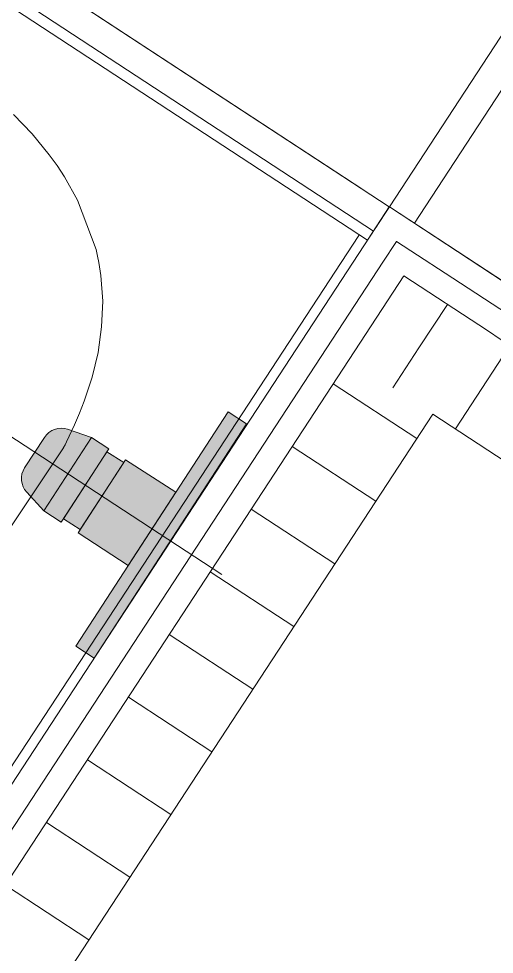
# Model space of a CAD drawing. Header units: metres. Extents: x 2696278.3 to 2696314, y 1245153.2 to 1245192.4.
# Drawn here: x 2696299.2555 to 2696299.4937, y 1245178.0943 to 1245178.5628 of the extents above; entities that cross this region are included whole.
import ezdxf

# ---------------------------------------------------------------- set-up
doc = ezdxf.new("R2010")
doc.units = ezdxf.units.M
doc.set_wipeout_variables(frame=1)
doc.linetypes.add('Strichpunkt 3_1_1mm Achsen', pattern=[5, 3, -1, 0, -1])
doc.linetypes.add('Wipeout_Contour', pattern=[10000, 0, -10000])
for name, color, linetype in [('0_C22_Innenwandkonstruktion.3D', 7, 'Continuous'), ('0_C22_Innenwandkonstruktion.3D Bauteilschraffuren', 7, 'Continuous'), ('0_C22_Innenwandkonstruktion.3D Schichttrennlinien', 7, 'Continuous'), ('0_E33_Sonnenschutz.3D', 7, 'Continuous'), ('0_G11_Feststehende Trennwand.3D', 7, 'Continuous'), ('0_G11_Feststehende Trennwand.3D Bauteilschraffuren', 7, 'Continuous'), ('0_G20_Bodenbelag.3D', 7, 'Continuous'), ('1_R01_Raumstempel.V Kontur', 7, 'Continuous')]:
    doc.layers.add(name, color=color, linetype=linetype)
pattern_1 = [(56.79999856926128, (2696295.289406546, 1245171.756836134), (-0.03137866124196392, 0.02053362166453037), [])]

msp = doc.modelspace()

# ---------------------------------------------------------------- linework, layer by layer
at = {"layer": '0_G20_Bodenbelag.3D', "color": 255, "linetype": 'Wipeout_Contour', "lineweight": 18, "flags": 128}
msp.add_lwpolyline([(2696299.548155933, 1245181.20713333), (2696299.504348564, 1245181.140190862), (2696299.420673997, 1245181.194947771), (2696298.905965579, 1245180.408388701), (2696298.989642009, 1245180.353632377), (2696297.817848856, 1245178.562944841), (2696298.997685992, 1245177.790881024), (2696300.727994105, 1245180.435068834)], close=True, dxfattribs=at)
at = {"layer": '1_R01_Raumstempel.V Kontur', "color": 21, "linetype": 'Continuous', "lineweight": 0, "true_color": 0xffa8a8, "flags": 128}
msp.add_lwpolyline([(2696298.905964592, 1245180.408389496), (2696298.989641279, 1245180.353632835), (2696297.817812055, 1245178.562888457), (2696299.010200872, 1245177.782611655), (2696299.450601384, 1245178.455614144), (2696300.740546629, 1245180.426856993), (2696299.548156374, 1245181.207134004), (2696299.504350428, 1245181.140191505), (2696299.420674609, 1245181.194947429)], close=True, dxfattribs=at)

# ---------------------------------------------------------------- next in the draw order: wipeouts: each hides what was drawn before it
at = {"color": 254, "linetype": 'Wipeout_Contour', "lineweight": 0, "ltscale": 23.18864090476856}
msp.add_wipeout([(2696299.4411753486, 1245178.4686043987), (2696299.4343308127, 1245178.4581448422), (2696299.444790366, 1245178.4513003016)], dxfattribs=at).dxf.layer = '0_C22_Innenwandkonstruktion.3D Bauteilschraffuren'

# ---------------------------------------------------------------- next in the draw order: wipeouts: each hides what was drawn before it
at = {"color": 254, "linetype": 'Wipeout_Contour', "lineweight": 0, "ltscale": 23.15103291082498}
msp.add_wipeout([(2696299.4447903666, 1245178.4513003007), (2696299.4379458306, 1245178.4408407442), (2696299.448405384, 1245178.4339962036)], dxfattribs=at).dxf.layer = '0_C22_Innenwandkonstruktion.3D Bauteilschraffuren'

# ---------------------------------------------------------------- next in the draw order: wipeouts: each hides what was drawn before it
at = {"color": 254, "linetype": 'Wipeout_Contour', "lineweight": 0, "ltscale": 23.04027453908692}
msp.add_wipeout([(2696299.448405384, 1245178.433996204), (2696299.4210272403, 1245178.3921579772), (2696299.4628654555, 1245178.364779815)], dxfattribs=at).dxf.layer = '0_C22_Innenwandkonstruktion.3D Bauteilschraffuren'

# ---------------------------------------------------------------- next in the draw order: hatches: boundary and pattern name
at = {"layer": '0_C22_Innenwandkonstruktion.3D Bauteilschraffuren', "linetype": 'Continuous', "lineweight": 0, "true_color": 0x000000}
h = msp.add_hatch(dxfattribs=at)
h.set_pattern_fill('DÄMMSTOFF__ALLGEMEIN_VER_31', color=18, scale=0.9999999999999999, angle=-33.20000143073872, style=0, pattern_type=2)
h.set_pattern_definition(pattern_1)
h.paths.add_polyline_path([(2696299.448405385, 1245178.433996204), (2696299.42102724, 1245178.392157977), (2696299.462865456, 1245178.364779815)])

# ---------------------------------------------------------------- next in the draw order: wipeouts: each hides what was drawn before it
at = {"color": 254, "linetype": 'Wipeout_Contour', "lineweight": 0, "ltscale": 31.59376341562045}
msp.add_wipeout([(2696299.650366446, 1245178.331713619), (2696299.441175351, 1245178.4686043987), (2696299.469195918, 1245178.4353297919), (2696299.643521901, 1245178.321254059)], dxfattribs=at).dxf.layer = '0_C22_Innenwandkonstruktion.3D Bauteilschraffuren'

# ---------------------------------------------------------------- next in the draw order: wipeouts: each hides what was drawn before it
at = {"color": 254, "linetype": 'Wipeout_Contour', "lineweight": 0, "ltscale": 31.54041770160697}
msp.add_wipeout([(2696299.6366773536, 1245178.3107945027), (2696299.643521899, 1245178.3212540604), (2696299.469195917, 1245178.4353297928), (2696299.497216568, 1245178.4020550884)], dxfattribs=at).dxf.layer = '0_C22_Innenwandkonstruktion.3D Bauteilschraffuren'

# ---------------------------------------------------------------- next in the draw order: wipeouts: each hides what was drawn before it
at = {"color": 254, "linetype": 'Wipeout_Contour', "lineweight": 0, "ltscale": 23.18255906426312}
msp.add_wipeout([(2696299.4411753486, 1245178.468604399), (2696299.444790366, 1245178.4513003014), (2696299.4691959852, 1245178.4353297108)], dxfattribs=at).dxf.layer = '0_C22_Innenwandkonstruktion.3D Bauteilschraffuren'

# ---------------------------------------------------------------- next in the draw order: wipeouts: each hides what was drawn before it
at = {"color": 254, "linetype": 'Wipeout_Contour', "lineweight": 0, "ltscale": 23.92058174580568}
msp.add_wipeout([(2696299.449581541, 1245178.4586219906), (2696299.4411753486, 1245178.4686043987), (2696299.444790366, 1245178.4513003016)], dxfattribs=at).dxf.layer = '0_C22_Innenwandkonstruktion.3D Bauteilschraffuren'

# ---------------------------------------------------------------- next in the draw order: linework, layer by layer
at = {"layer": '0_C22_Innenwandkonstruktion.3D', "color": 7, "linetype": 'Continuous', "lineweight": 13, "flags": 128}
msp.add_lwpolyline([(2696299.441175349, 1245178.468604398), (2696299.434330813, 1245178.458144842)], dxfattribs=at)

# ---------------------------------------------------------------- next in the draw order: wipeouts: each hides what was drawn before it
at = {"color": 254, "linetype": 'Wipeout_Contour', "lineweight": 0, "ltscale": 23.18537215601365}
msp.add_wipeout([(2696299.4495815416, 1245178.4586219902), (2696299.4447903666, 1245178.451300301), (2696299.469195986, 1245178.4353297101)], dxfattribs=at).dxf.layer = '0_C22_Innenwandkonstruktion.3D Bauteilschraffuren'

# ---------------------------------------------------------------- next in the draw order: wipeouts: each hides what was drawn before it
at = {"color": 254, "linetype": 'Wipeout_Contour', "lineweight": 0, "ltscale": 24.18417555350748}
msp.add_wipeout([(2696299.45524992, 1245178.44445576), (2696299.4447903666, 1245178.4513003007), (2696299.448405384, 1245178.4339962036)], dxfattribs=at).dxf.layer = '0_C22_Innenwandkonstruktion.3D Bauteilschraffuren'

# ---------------------------------------------------------------- next in the draw order: linework, layer by layer
at = {"layer": '0_C22_Innenwandkonstruktion.3D Schichttrennlinien', "color": 7, "linetype": 'Continuous', "lineweight": 5}
msp.add_line((2696299.444790367, 1245178.451300301), (2696299.437945831, 1245178.440840744), dxfattribs=at)

# ---------------------------------------------------------------- next in the draw order: wipeouts: each hides what was drawn before it
at = {"color": 254, "linetype": 'Wipeout_Contour', "lineweight": 0, "ltscale": 31.52865007049958}
msp.add_wipeout([(2696299.4552499205, 1245178.4444557605), (2696299.448405384, 1245178.4339962043), (2696299.497216623, 1245178.4020550228), (2696299.469195986, 1245178.4353297101)], dxfattribs=at).dxf.layer = '0_C22_Innenwandkonstruktion.3D Bauteilschraffuren'

# ---------------------------------------------------------------- next in the draw order: linework, layer by layer
at = {"layer": '0_C22_Innenwandkonstruktion.3D Schichttrennlinien', "color": 7, "linetype": 'Continuous', "lineweight": 5}
msp.add_line((2696299.45524992, 1245178.444455761), (2696299.444790367, 1245178.451300301), dxfattribs=at)

# ---------------------------------------------------------------- next in the draw order: wipeouts: each hides what was drawn before it
at = {"color": 254, "linetype": 'Wipeout_Contour', "lineweight": 0, "ltscale": 24.10643012624457}
msp.add_wipeout([(2696299.4902435993, 1245178.406618042), (2696299.448405384, 1245178.433996204), (2696299.4628654555, 1245178.364779815)], dxfattribs=at).dxf.layer = '0_C22_Innenwandkonstruktion.3D Bauteilschraffuren'

# ---------------------------------------------------------------- next in the draw order: hatches: boundary and pattern name
at = {"layer": '0_C22_Innenwandkonstruktion.3D Bauteilschraffuren', "linetype": 'Continuous', "lineweight": 0, "true_color": 0x000000}
h = msp.add_hatch(dxfattribs=at)
h.set_pattern_fill('DÄMMSTOFF__ALLGEMEIN_VER_31', color=18, scale=0.9999999999999999, angle=-33.20000143073872, style=0, pattern_type=2)
h.set_pattern_definition(pattern_1)
h.paths.add_polyline_path([(2696299.490243599, 1245178.406618042), (2696299.448405385, 1245178.433996204), (2696299.462865456, 1245178.364779815)])

# ---------------------------------------------------------------- next in the draw order: linework, layer by layer
at = {"layer": '0_C22_Innenwandkonstruktion.3D Schichttrennlinien', "color": 7, "linetype": 'Continuous', "lineweight": 5}
for p, q in [((2696299.469195986, 1245178.43532971), (2696299.45524992, 1245178.444455761)), ((2696299.448405385, 1245178.433996204), (2696299.42102724, 1245178.392157977))]:
    msp.add_line(p, q, dxfattribs=at)

# ---------------------------------------------------------------- next in the draw order: wipeouts: each hides what was drawn before it
at = {"color": 254, "linetype": 'Wipeout_Contour', "lineweight": 0, "ltscale": 31.41815756811268}
msp.add_wipeout([(2696299.462865455, 1245178.3647798153), (2696299.6092991713, 1245178.2689562712), (2696299.4972166233, 1245178.4020550228), (2696299.4902435993, 1245178.406618042)], dxfattribs=at).dxf.layer = '0_C22_Innenwandkonstruktion.3D Bauteilschraffuren'

# ---------------------------------------------------------------- next in the draw order: hatches: boundary and pattern name
at = {"layer": '0_C22_Innenwandkonstruktion.3D Bauteilschraffuren', "linetype": 'Continuous', "lineweight": 0, "true_color": 0x000000}
h = msp.add_hatch(dxfattribs=at)
h.set_pattern_fill('DÄMMSTOFF__ALLGEMEIN_VER_31', color=18, scale=0.9999999999999999, angle=-33.20000143073872, style=0, pattern_type=2)
h.set_pattern_definition(pattern_1)
h.paths.add_polyline_path([(2696299.462865456, 1245178.364779815), (2696299.609299172, 1245178.268956271), (2696299.497216623, 1245178.402055023), (2696299.4902436, 1245178.406618042)])

# ---------------------------------------------------------------- next in the draw order: linework, layer by layer
at = {"layer": '0_C22_Innenwandkonstruktion.3D', "color": 7, "linetype": 'Continuous', "lineweight": 13}
msp.add_line((2696299.650366445, 1245178.331713618), (2696299.44117537, 1245178.468604429), dxfattribs=at)
at = {"layer": '0_C22_Innenwandkonstruktion.3D', "color": 7, "linetype": 'Continuous', "lineweight": 13, "flags": 128}
msp.add_lwpolyline([(2696299.462865456, 1245178.364779815), (2696299.609299172, 1245178.268956271)], dxfattribs=at)
at = {"layer": '0_C22_Innenwandkonstruktion.3D Schichttrennlinien', "color": 7, "linetype": 'Continuous', "lineweight": 5}
for p, q in [((2696299.4902436, 1245178.406618042), (2696299.448405385, 1245178.433996204)), ((2696299.643521899, 1245178.32125406), (2696299.469195917, 1245178.435329793)), ((2696299.497216623, 1245178.402055023), (2696299.4902436, 1245178.406618042))]:
    msp.add_line(p, q, dxfattribs=at)

# ---------------------------------------------------------------- next in the draw order: wipeouts: each hides what was drawn before it
at = {"color": 254, "linetype": 'Wipeout_Contour', "lineweight": 0, "ltscale": 29.99339105101074}
msp.add_wipeout([(2696299.434330814, 1245178.4581448417), (2696298.9976494103, 1245177.7908251174), (2696299.0081089633, 1245177.7839805773), (2696299.444790367, 1245178.4513003016)], dxfattribs=at).dxf.layer = '0_C22_Innenwandkonstruktion.3D Bauteilschraffuren'

# ---------------------------------------------------------------- next in the draw order: wipeouts: each hides what was drawn before it
at = {"color": 254, "linetype": 'Wipeout_Contour', "lineweight": 0, "ltscale": 29.96696855014278}
msp.add_wipeout([(2696299.43794583, 1245178.4408407444), (2696299.0081089647, 1245177.7839805821), (2696299.0185685214, 1245177.777136046), (2696299.448405384, 1245178.4339962038)], dxfattribs=at).dxf.layer = '0_C22_Innenwandkonstruktion.3D Bauteilschraffuren'

# ---------------------------------------------------------------- next in the draw order: linework, layer by layer
at = {"layer": '0_C22_Innenwandkonstruktion.3D Schichttrennlinien', "color": 7, "linetype": 'Continuous', "lineweight": 5}
msp.add_line((2696299.444790367, 1245178.451300301), (2696299.437945831, 1245178.440840744), dxfattribs=at)

# ---------------------------------------------------------------- next in the draw order: wipeouts: each hides what was drawn before it
at = {"color": 254, "linetype": 'Wipeout_Contour', "lineweight": 0, "ltscale": 29.8641243639781}
msp.add_wipeout([(2696299.42102724, 1245178.3921579772), (2696299.018568522, 1245177.777136046), (2696299.0604067487, 1245177.7497579015), (2696299.462865455, 1245178.3647798148)], dxfattribs=at).dxf.layer = '0_C22_Innenwandkonstruktion.3D Bauteilschraffuren'

# ---------------------------------------------------------------- next in the draw order: hatches: boundary and pattern name
at = {"linetype": 'Continuous', "lineweight": 13}
for points in [[(2696299.284154479, 1245178.248570384), (2696299.293378029, 1245178.242576543), (2696299.369673642, 1245178.359983134), (2696299.360450093, 1245178.365976974)], [(2696299.268391593, 1245178.353155591), (2696299.258478276, 1245178.337900601, 0.3435139906196012), (2696299.259527896, 1245178.32565522), (2696299.268118592, 1245178.316383239), (2696299.291969714, 1245178.353086252), (2696299.280007674, 1245178.357170281, 0.3435139906195936)], [(2696299.276836543, 1245178.310717957), (2696299.300687665, 1245178.34742097), (2696299.291969714, 1245178.353086252), (2696299.268118592, 1245178.316383239)], [(2696299.308107162, 1245178.340486202), (2696299.286311378, 1245178.30694602), (2696299.277926333, 1245178.312394966), (2696299.299722117, 1245178.345935148)], [(2696299.334227847, 1245178.325625185), (2696299.310376725, 1245178.288922173), (2696299.285221589, 1245178.305269011), (2696299.309072711, 1245178.341972024)]]:
    msp.add_hatch(color=255, dxfattribs=at).paths.add_polyline_path(points)
at = {"layer": '0_C22_Innenwandkonstruktion.3D Bauteilschraffuren', "linetype": 'Continuous', "lineweight": 0, "true_color": 0x000000}
h = msp.add_hatch(dxfattribs=at)
h.set_pattern_fill('DÄMMSTOFF__ALLGEMEIN_VER_31', color=18, scale=0.9999999999999999, angle=-33.20000143073872, style=0, pattern_type=2)
h.set_pattern_definition([(146.8000232294151, (2696295.289406546, 1245171.756836134), (0.02053360815912511, 0.03137867007964983), [])])
h.paths.add_polyline_path([(2696299.42102724, 1245178.392157977), (2696299.018568522, 1245177.777136046), (2696299.060406749, 1245177.749757902), (2696299.462865456, 1245178.364779815)])

# ---------------------------------------------------------------- next in the draw order: linework, layer by layer
at = {"layer": '0_C22_Innenwandkonstruktion.3D', "color": 7, "linetype": 'Continuous', "lineweight": 13, "flags": 128}
for points in [[(2696299.434330813, 1245178.458144842), (2696298.997649408, 1245177.790825118)], [(2696299.060406749, 1245177.749757902), (2696299.462865456, 1245178.364779815)]]:
    msp.add_lwpolyline(points, dxfattribs=at)
at = {"layer": '0_C22_Innenwandkonstruktion.3D Schichttrennlinien', "color": 7, "linetype": 'Continuous', "lineweight": 5}
for p, q in [((2696299.437945831, 1245178.440840744), (2696299.008108965, 1245177.783980582)), ((2696299.448405385, 1245178.433996204), (2696299.42102724, 1245178.392157977)), ((2696299.42102724, 1245178.392157977), (2696299.018568522, 1245177.777136046))]:
    msp.add_line(p, q, dxfattribs=at)

# ---------------------------------------------------------------- next in the draw order: wipeouts: each hides what was drawn before it
at = {"color": 254, "linetype": 'Wipeout_Contour', "lineweight": 0, "ltscale": 34.6489282193727}
msp.add_wipeout([(2696299.3438057434, 1245177.534509612), (2696301.08780423, 1245180.1996185055), (2696300.9371866556, 1245180.2981798893), (2696299.193188169, 1245177.6330709958)], dxfattribs=at).dxf.layer = '0_C22_Innenwandkonstruktion.3D Bauteilschraffuren'

# ---------------------------------------------------------------- next in the draw order: linework, layer by layer
at = {"color": 253, "linetype": 'Strichpunkt 3_1_1mm Achsen', "lineweight": 13, "true_color": 0xacacac}
msp.add_line((2696299.230812795, 1245178.367164467), (2696299.357281973, 1245178.284405889), dxfattribs=at)
at = {"color": 7, "linetype": 'Continuous', "lineweight": 13}
for p, q in [((2696299.284154479, 1245178.248570384), (2696299.360450093, 1245178.365976974)), ((2696299.360450093, 1245178.365976974), (2696299.369673642, 1245178.359983134)), ((2696299.291969714, 1245178.353086252), (2696299.280007674, 1245178.357170281)), ((2696299.369673642, 1245178.359983134), (2696299.293378029, 1245178.242576543)), ((2696299.268391593, 1245178.353155591), (2696299.258478276, 1245178.337900601)), ((2696299.291969714, 1245178.353086252), (2696299.268118592, 1245178.316383239)), ((2696299.268118592, 1245178.316383239), (2696299.291969714, 1245178.353086252)), ((2696299.300687665, 1245178.34742097), (2696299.291969714, 1245178.353086252)), ((2696299.276836543, 1245178.310717957), (2696299.300687665, 1245178.34742097)), ((2696299.299722117, 1245178.345935148), (2696299.277926333, 1245178.312394966)), ((2696299.308107162, 1245178.340486202), (2696299.299722117, 1245178.345935148)), ((2696299.285221589, 1245178.305269011), (2696299.309072711, 1245178.341972024)), ((2696299.286311378, 1245178.30694602), (2696299.308107162, 1245178.340486202)), ((2696299.309072711, 1245178.341972024), (2696299.334227847, 1245178.325625185)), ((2696299.259527896, 1245178.32565522), (2696299.268118592, 1245178.316383239)), ((2696299.334227847, 1245178.325625185), (2696299.310376725, 1245178.288922173)), ((2696299.268118592, 1245178.316383239), (2696299.276836543, 1245178.310717957)), ((2696299.277926333, 1245178.312394966), (2696299.286311378, 1245178.30694602)), ((2696299.310376725, 1245178.288922173), (2696299.285221589, 1245178.305269011)), ((2696299.293378029, 1245178.242576543), (2696299.284154479, 1245178.248570384))]:
    msp.add_line(p, q, dxfattribs=at)
for centre, radius, start, end in [((2696299.276776639, 1245178.347706645), 0.01000000000000176, 71.14928382555665, 146.9825381625139), ((2696299.266863321, 1245178.332451655), 0.00999999999999822, 146.9825381625139, 222.8157925305663)]:
    msp.add_arc(centre, radius, start, end, dxfattribs=at)
at = {"layer": '0_C22_Innenwandkonstruktion.3D', "color": 7, "linetype": 'Continuous', "lineweight": 13}
msp.add_line((2696299.650366445, 1245178.331713618), (2696299.44117537, 1245178.468604429), dxfattribs=at)
at = {"layer": '0_C22_Innenwandkonstruktion.3D', "color": 7, "linetype": 'Continuous', "lineweight": 13, "flags": 128}
msp.add_lwpolyline([(2696300.727994683, 1245180.435069718), (2696299.441175349, 1245178.468604398)], dxfattribs=at)
at = {"layer": '0_E33_Sonnenschutz.3D', "color": 7, "linetype": 'Continuous', "lineweight": 13}
for p, q in [((2696299.427959424, 1245178.477222296), (2696298.274525905, 1245179.232008082)), ((2696299.252923118, 1245178.514877471), (2696299.262203652, 1245178.50509601)), ((2696299.262203652, 1245178.50509601), (2696299.270756035, 1245178.494692724)), ((2696299.270756035, 1245178.494692724), (2696299.274725427, 1245178.489229083)), ((2696299.274725427, 1245178.489229083), (2696299.278463199, 1245178.483581164)), ((2696299.278463199, 1245178.483581164), (2696299.28504356, 1245178.471923154)), ((2696299.28504356, 1245178.471923154), (2696299.294254402, 1245178.447173614)), ((2696299.004409557, 1245177.810287592), (2696299.431495184, 1245178.462942803)), ((2696299.294254402, 1245178.447173614), (2696299.295006397, 1245178.443945778)), ((2696299.295006397, 1245178.443945778), (2696299.295659676, 1245178.440717124)), ((2696299.295659676, 1245178.440717124), (2696299.296675231, 1245178.434259961)), ((2696299.296675231, 1245178.434259961), (2696299.297582028, 1245178.421346197)), ((2696299.297582028, 1245178.421346197), (2696299.29706291, 1245178.408433139)), ((2696299.29706291, 1245178.408433139), (2696299.295238056, 1245178.395710487)), ((2696299.295238056, 1245178.395710487), (2696299.292284017, 1245178.383337319)), ((2696299.292284017, 1245178.383337319), (2696299.288343759, 1245178.371269386)), ((2696299.288343759, 1245178.371269386), (2696299.286040762, 1245178.36533844)), ((2696299.286040762, 1245178.36533844), (2696299.283535072, 1245178.359476143)), ((2696299.283535072, 1245178.359476143), (2696299.280848698, 1245178.353700139)), ((2696299.280848698, 1245178.353700139), (2696299.279441931, 1245178.350843623)), ((2696299.278029901, 1245178.347985178), (2696299.24895641, 1245178.304340235)), ((2696299.277994622, 1245178.348007185), (2696299.278003899, 1245178.34800119)), ((2696299.278723262, 1245178.349422935), (2696299.277994623, 1245178.348007185)), ((2696299.278003899, 1245178.34800119), (2696299.278013245, 1245178.347995303)), ((2696299.278013245, 1245178.347995303), (2696299.278022659, 1245178.347989524)), ((2696299.279441931, 1245178.350843623), (2696299.278723262, 1245178.349422935))]:
    msp.add_line(p, q, dxfattribs=at)
msp.add_ellipse((2696299.422476936, 1245178.468844173), major_axis=(0.009018244955350167, -0.005901374458371572), ratio=0.929018415876989, start_param=0, end_param=1.570796326794897, dxfattribs=at)

# ---------------------------------------------------------------- next in the draw order: wipeouts: each hides what was drawn before it
at = {"color": 254, "linetype": 'Wipeout_Contour', "lineweight": 0, "ltscale": 31.71809050461249}
msp.add_wipeout([(2696299.44113827, 1245178.4685477372), (2696298.7800943595, 1245178.901122775), (2696298.769143095, 1245178.884387489), (2696299.430187005, 1245178.4518124512)], dxfattribs=at).dxf.layer = '0_G11_Feststehende Trennwand.3D Bauteilschraffuren'

# ---------------------------------------------------------------- next in the draw order: hatches: boundary and pattern name
at = {"layer": '0_G11_Feststehende Trennwand.3D Bauteilschraffuren', "linetype": 'Continuous', "lineweight": 0, "true_color": 0x000000}
h = msp.add_hatch(dxfattribs=at)
h.set_pattern_fill('GLAS_0001', color=18, scale=0.9999999999999999, angle=-33.20000143073872, style=0, pattern_type=2)
h.set_pattern_definition([(326.7999985692613, (2696295.289406546, 1245171.756836134), (0.008213448665812147, 0.01255146449678557), [])])
h.paths.add_polyline_path([(2696299.441138271, 1245178.468547737), (2696298.78009436, 1245178.901122775), (2696298.769143095, 1245178.884387489), (2696299.430187006, 1245178.451812451)])

# ---------------------------------------------------------------- next in the draw order: linework, layer by layer
at = {"layer": '0_G11_Feststehende Trennwand.3D', "color": 7, "linetype": 'Continuous', "lineweight": 13, "flags": 128}
for points in [[(2696299.441138271, 1245178.468547737), (2696298.78009436, 1245178.901122775)], [(2696298.769143095, 1245178.884387489), (2696299.430187006, 1245178.451812451)], [(2696299.430187006, 1245178.451812451), (2696299.441138271, 1245178.468547737)]]:
    msp.add_lwpolyline(points, dxfattribs=at)

doc.saveas('drawing.dxf')
